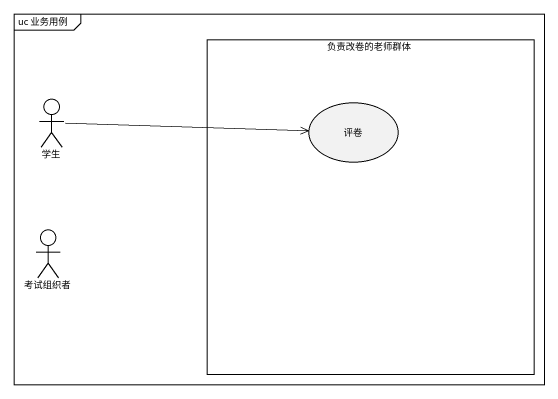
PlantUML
@startuml
mainframe uc 业务用例
rectangle 负责改卷的老师群体 {
  usecase 评卷
}
actor 学生
actor 考试组织者
学生 -right-> 评卷
@enduml
